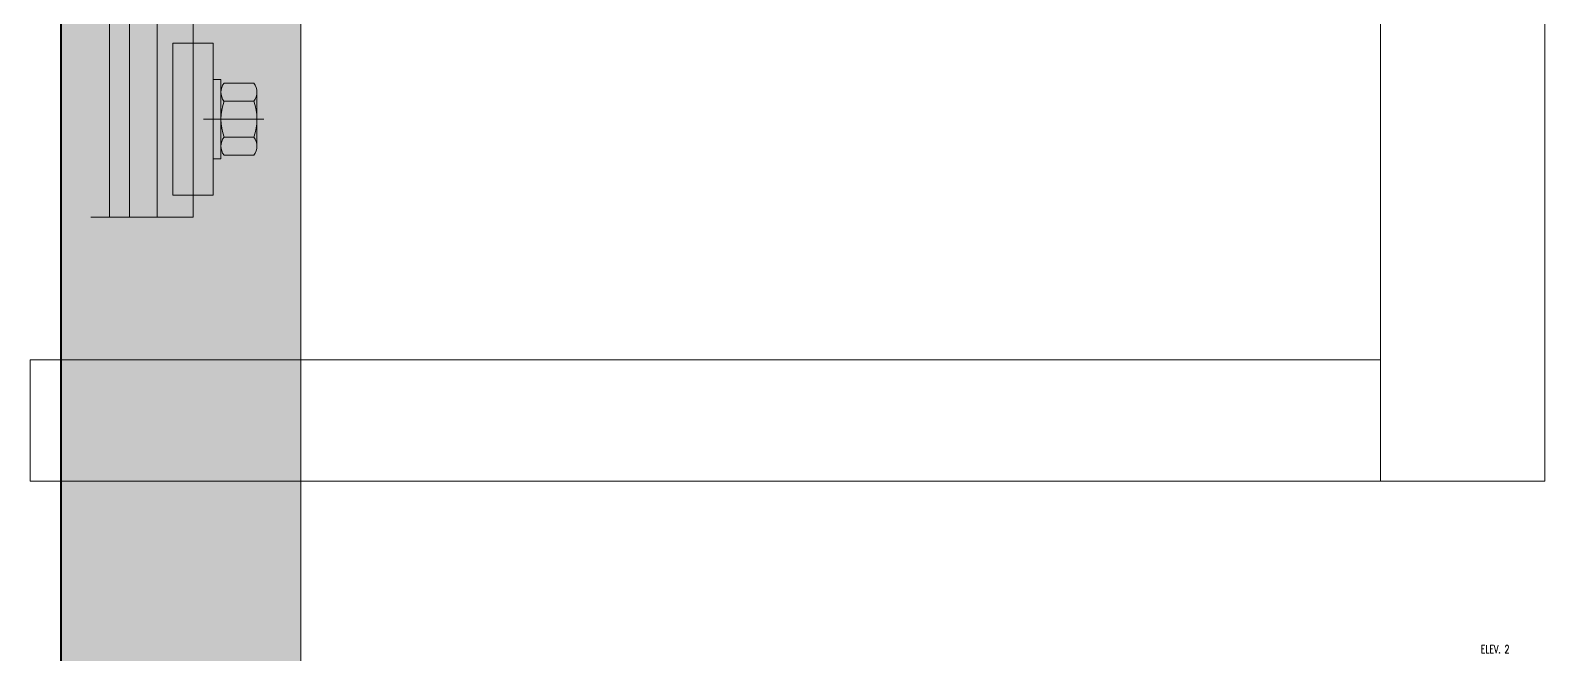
# Model space of a CAD drawing. Extents: x -14.2 to 52.3, y 2.5 to 90.9.
# Drawn here: x 11.7345 to 12.1131, y 17.8958 to 18.0519 of the extents above; entities that cross this region are included whole.
import ezdxf

# ---------------------------------------------------------------- set-up
doc = ezdxf.new("R2010")
doc.units = 0
for name, color, linetype, lineweight in [('limpo_PINI-PSG-PE-0102-LAZ-R00$0$0-1', 7, 'Continuous', 5), ('limpo_PINI-PSG-PE-0102-LAZ-R00$0$A-WALL', 1, 'Continuous', 5), ('limpo_PINI-PSG-PE-0102-LAZ-R00$0$ARQ', 235, 'Continuous', 5), ('limpo_PINI-PSG-PE-0102-LAZ-R00$0$PNIN-HID-PL-0009-LAZ-R00_dwg', 8, 'Continuous', 5), ('limpo_PINI-PSG-PE-0102-LAZ-R00$0$S-BEAM', 12, 'Continuous', 5)]:
    doc.layers.add(name, color=color, linetype=linetype, lineweight=lineweight)
doc.layers.add('limpo_PINI-PSG-PE-0102-LAZ-R00$0$0-8', color=7, linetype='Continuous', lineweight=5, true_color=0x999999)
doc.layers.add('limpo_PINI-PSG-PE-0102-LAZ-R00$0$XR_ARQT', color=7, linetype='Continuous')
doc.layers.add('XR_ARQT', color=7, linetype='Continuous')
doc.styles.add('limpo_PINI-PSG-PE-0102-LAZ-R00$0$RomanS_6', font='romans__.ttf', dxfattribs={"width": 0.7, "height": 0.002})

# ---------------------------------------------------------------- blocks, each defined once
blk = doc.blocks.new('limpo_PINI-PSG-PE-0102-LAZ-R00$0$LAZ GERAL - PNE_dwg-25011385-009 - PRE - PAV_ LAZER - GERAL')
at = {"layer": 'limpo_PINI-PSG-PE-0102-LAZ-R00$0$0-8'}
for p, q in [((-9.87277, -6.82523), (-9.87277, -6.01584)), ((-9.8678, -6.82523), (-9.8678, -6.01584)), ((-9.86086, -6.82523), (-9.86086, -6.01584))]:
    blk.add_line(p, q, dxfattribs=at)
at = {"layer": 'limpo_PINI-PSG-PE-0102-LAZ-R00$0$0-8', "flags": 128}
blk.add_lwpolyline([(-9.87746, -6.01584), (-9.85194, -6.01584), (-9.85194, -6.82523), (-9.87746, -6.82523)], dxfattribs=at)
for points in [[(-9.84694, -6.81975), (-9.85694, -6.81975), (-9.85694, -6.78175), (-9.84694, -6.78175)], [(-9.84694, -6.81065), (-9.84496, -6.81065), (-9.84496, -6.79085), (-9.84694, -6.79085), (-9.84694, -6.81065), (-9.84496, -6.81065), (-9.84496, -6.79085), (-9.84694, -6.79085)], [(-9.84419, -6.79175), (-9.83673, -6.79175)], [(-9.83596, -6.794), (-9.83596, -6.8075)], [(-9.84419, -6.79625), (-9.83673, -6.79625)], [(-9.83424, -6.80075), (-9.84931, -6.80075)], [(-9.84419, -6.80525), (-9.83673, -6.80525)], [(-9.84419, -6.80975), (-9.83673, -6.80975)]]:
    blk.add_lwpolyline(points, close=True, dxfattribs=at)
at = {"layer": 'limpo_PINI-PSG-PE-0102-LAZ-R00$0$0-8'}
for centre, major_axis, ratio, start_param, end_param in [((-9.8413, -6.794), (0.00173, 0.00323), 0.999999, 1.401116, 2.723338), ((-9.8413, -6.794), (0.00173, 0.00323), 0.999999, 1.401116, 2.723338), ((-9.83963, -6.794), (-0.00257, 0.00261), 0.999998, 3.274685, 4.596908), ((-9.83963, -6.794), (-0.00257, 0.00261), 0.999998, 3.274685, 4.596908), ((-9.83146, -6.80075), (0.00064, 0.01348), 1, 1.278389, 1.958062), ((-9.83146, -6.80075), (0.00064, 0.01348), 1, 1.278389, 1.958062), ((-9.84946, -6.80075), (0.01347, 0.00084), 1, 5.881441, 6.561115), ((-9.84946, -6.80075), (0.01347, 0.00084), 1, 5.881441, 6.561115), ((-9.8413, -6.8075), (0.00222, 0.00291), 0.999998, 1.561992, 2.884214), ((-9.8413, -6.8075), (0.00222, 0.00291), 0.999998, 1.561992, 2.884214), ((-9.83963, -6.8075), (-0.00081, 0.00357), 0.999999, 3.828259, 5.150481), ((-9.83963, -6.8075), (-0.00081, 0.00357), 0.999999, 3.828259, 5.150481)]:
    blk.add_ellipse(centre, major_axis=major_axis, ratio=ratio, start_param=start_param, end_param=end_param, dxfattribs=at)
at = {"layer": 'limpo_PINI-PSG-PE-0102-LAZ-R00$0$0-1', "insert": (-9.53005, -6.93224), "char_height": 0.002, "width": 0.0098741, "attachment_point": 1, "line_spacing_factor": 0.983083, "style": 'limpo_PINI-PSG-PE-0102-LAZ-R00$0$RomanS_6'}
blk.add_mtext('ELEV. 2', dxfattribs=at)
blk = doc.blocks.new('limpo_PINI-PSG-PE-0102-LAZ-R00$0$PINI-EST-PE-1101-TQR-R20_rvt-1-5PPE_008_LAZER__P_A_0_09_')
at = {"layer": 'limpo_PINI-PSG-PE-0102-LAZ-R00$0$S-BEAM'}
blk.add_hatch(color=50, dxfattribs=at).paths.add_polyline_path([(3399.99, -6490.4), (3399.99, -4455), (3339.99, -4455), (3339.99, -6490.4), (3354.99, -6490.4)])
at = {"layer": 'limpo_PINI-PSG-PE-0102-LAZ-R00$0$S-BEAM', "color": 55, "lineweight": 18}
blk.add_line((3399.99, -6490.4), (3399.99, -4455), dxfattribs=at)
blk = doc.blocks.new('limpo_PINI-PSG-PE-0102-LAZ-R00$0$PNIN-HID-PL-0009-LAZ-R00_dwg-3604853-5PPE_008_LAZER__P_A_0_09_')
at = {"layer": 'limpo_PINI-PSG-PE-0102-LAZ-R00$0$ARQ', "color": 9, "flags": 128}
blk.add_lwpolyline([(21704.73, 12195.17), (21367.23, 12195.17), (21367.23, 12164.87), (21745.76, 12164.87), (21745.76, 13010.77), (21704.73, 13010.77), (21704.73, 12164.87)], dxfattribs=at)
blk = doc.blocks.new('limpo_PINI-PSG-PE-0102-LAZ-R00$0$A$C745163c0')
at = {"layer": 'limpo_PINI-PSG-PE-0102-LAZ-R00$0$A-WALL', "color": 170, "lineweight": 40}
blk.add_line((-2340.02, -1880), (-2340.02, -3990.4), dxfattribs=at)
at = {"lineweight": 5}
blk.add_blockref('limpo_PINI-PSG-PE-0102-LAZ-R00$0$PINI-EST-PE-1101-TQR-R20_rvt-1-5PPE_008_LAZER__P_A_0_09_', (-5680, 2515), dxfattribs=at)
at = {"layer": 'limpo_PINI-PSG-PE-0102-LAZ-R00$0$PNIN-HID-PL-0009-LAZ-R00_dwg', "color": 9}
blk.add_blockref('limpo_PINI-PSG-PE-0102-LAZ-R00$0$PNIN-HID-PL-0009-LAZ-R00_dwg-3604853-5PPE_008_LAZER__P_A_0_09_', (-23714.89, -15834.72), dxfattribs=at)
blk = doc.blocks.new('limpo_PINI-PSG-PE-0102-LAZ-R00')
at = {"layer": 'limpo_PINI-PSG-PE-0102-LAZ-R00$0$XR_ARQT', "xscale": 0.001000000000038553, "yscale": 0.001000000000038553, "zscale": 0.001000000000038553}
blk.add_blockref('limpo_PINI-PSG-PE-0102-LAZ-R00$0$A$C745163c0', (14.12396, 21.59203), dxfattribs=at)
at = {"layer": 'limpo_PINI-PSG-PE-0102-LAZ-R00$0$XR_ARQT'}
blk.add_blockref('limpo_PINI-PSG-PE-0102-LAZ-R00$0$LAZ GERAL - PNE_dwg-25011385-009 - PRE - PAV_ LAZER - GERAL', (21.66891, 24.81343), dxfattribs=at)

msp = doc.modelspace()

# ---------------------------------------------------------------- block references
at = {"layer": 'XR_ARQT'}
msp.add_blockref('limpo_PINI-PSG-PE-0102-LAZ-R00', (-0.04177, 0.01702), dxfattribs=at)

doc.saveas('drawing.dxf')
